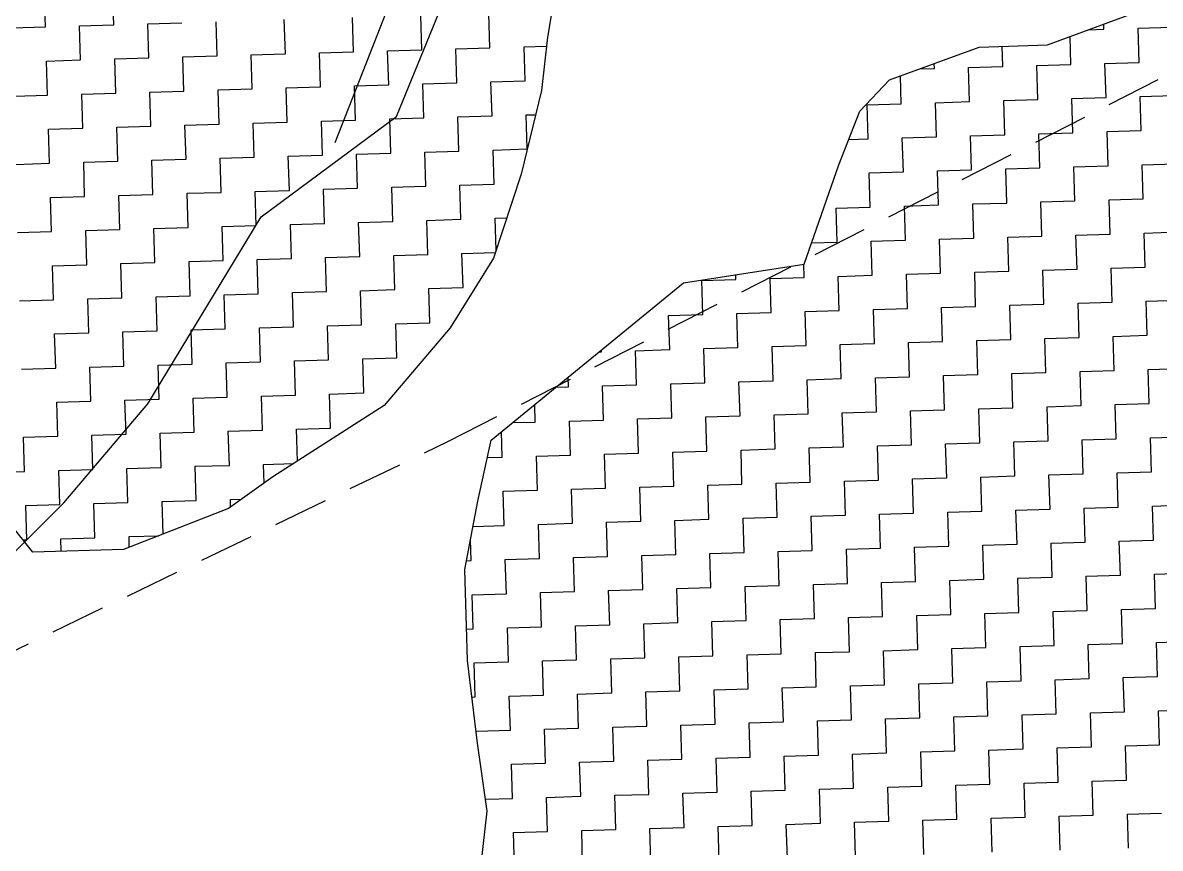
# Model space of a CAD drawing. Header units: metres. Extents: x 289662 to 290738, y 2016260 to 2018343.
# Drawn here: x 289940.6 to 290044.1, y 2016876 to 2016951 of the extents above; entities that cross this region are included whole.
import ezdxf

# ---------------------------------------------------------------- set-up
doc = ezdxf.new("R2010")
doc.units = ezdxf.units.M
doc.linetypes.add('DASHED', pattern=[0.75, 0.5, -0.25])
for name, color, linetype in [('LINE_FOOTPATH', 1, 'DASHED'), ('LINE_WATER', 4, 'Continuous'), ('POLY_HATCH', 12, 'Continuous')]:
    doc.layers.add(name, color=color, linetype=linetype)

msp = doc.modelspace()

# ---------------------------------------------------------------- linework, layer by layer
msp.add_lwpolyline([(289991.01, 2016996.18), (289969.01, 2016940.11)])
at = {"layer": 'LINE_FOOTPATH', "ltscale": 10}
for p, q in [((289979.29, 2016912.94), (290093.66, 2016971.19)), ((289902.85, 2016876.11), (289979.29, 2016912.94))]:
    msp.add_line(p, q, dxfattribs=at)
at = {"layer": 'LINE_WATER'}
for p, q in [((289974.62, 2016942.5), (289980.07, 2016955.82)), ((289962.31, 2016933.36), (289974.62, 2016942.5)), ((289951.99, 2016916.38), (289962.31, 2016933.36)), ((289944.36, 2016907.37), (289951.99, 2016916.38)), ((289935.55, 2016898.63), (289944.36, 2016907.37))]:
    msp.add_line(p, q, dxfattribs=at)
at = {"layer": 'POLY_HATCH', "linetype": 'Continuous'}
for p, q in [((289942.7, 2016950.65), (289942.6, 2016953.75)), ((289948.9, 2016950.83), (289948.81, 2016953.93)), ((289976.91, 2016948.56), (289976.82, 2016951.67)), ((289983.12, 2016948.75), (289983.03, 2016951.85)), ((289939.6, 2016950.55), (289942.7, 2016950.65)), ((289945.8, 2016950.74), (289948.9, 2016950.83)), ((289945.89, 2016947.64), (289945.8, 2016950.74)), ((289952, 2016950.92), (289955.11, 2016951.02)), ((289952.1, 2016947.82), (289952, 2016950.92)), ((289958.3, 2016948.01), (289958.21, 2016951.11)), ((289964.51, 2016948.19), (289964.41, 2016951.3)), ((289970.71, 2016948.38), (289970.62, 2016951.48)), ((290038.96, 2016950.42), (290038.95, 2016950.88)), ((290042.06, 2016950.52), (290045.16, 2016950.61)), ((290042.15, 2016947.41), (290042.06, 2016950.52)), ((290035.95, 2016947.23), (290035.87, 2016949.76)), ((290037.58, 2016950.38), (290038.96, 2016950.42)), ((289973.81, 2016948.47), (289976.91, 2016948.56)), ((289973.91, 2016945.37), (289973.81, 2016948.47)), ((289980.02, 2016948.66), (289983.12, 2016948.75)), ((289980.11, 2016945.56), (289980.02, 2016948.66)), ((289986.22, 2016948.84), (289988.25, 2016948.9)), ((289986.31, 2016945.74), (289986.22, 2016948.84)), ((290029.75, 2016947.04), (290029.69, 2016948.88)), ((289942.79, 2016947.54), (289945.89, 2016947.64)), ((289942.88, 2016944.44), (289942.79, 2016947.54)), ((289948.99, 2016947.73), (289952.1, 2016947.82)), ((289949.09, 2016944.63), (289948.99, 2016947.73)), ((289955.2, 2016947.91), (289958.3, 2016948.01)), ((289955.29, 2016944.81), (289955.2, 2016947.91)), ((289961.4, 2016948.1), (289964.51, 2016948.19)), ((289961.5, 2016945), (289961.4, 2016948.1)), ((289967.61, 2016948.29), (289970.71, 2016948.38)), ((289967.7, 2016945.18), (289967.61, 2016948.29)), ((290039.05, 2016947.32), (290042.15, 2016947.41)), ((290022.17, 2016946.82), (290023.54, 2016946.86)), ((290023.54, 2016946.86), (290023.53, 2016947.31)), ((290026.64, 2016946.95), (290029.75, 2016947.04)), ((290026.74, 2016943.85), (290026.64, 2016946.95)), ((290032.85, 2016947.13), (290035.95, 2016947.23)), ((290032.94, 2016944.03), (290032.85, 2016947.13)), ((290039.15, 2016944.22), (290039.05, 2016947.32)), ((289970.8, 2016945.28), (289973.91, 2016945.37)), ((289977.01, 2016945.46), (289980.11, 2016945.56)), ((289977.1, 2016942.36), (289977.01, 2016945.46)), ((289983.21, 2016945.65), (289986.31, 2016945.74)), ((289983.31, 2016942.55), (289983.21, 2016945.65)), ((290020.53, 2016943.66), (290020.46, 2016946.19)), ((289939.78, 2016944.35), (289942.88, 2016944.44)), ((289945.99, 2016944.53), (289949.09, 2016944.63)), ((289946.08, 2016941.43), (289945.99, 2016944.53)), ((289952.19, 2016944.72), (289955.29, 2016944.81)), ((289952.28, 2016941.62), (289952.19, 2016944.72)), ((289958.39, 2016944.91), (289961.5, 2016945)), ((289958.49, 2016941.8), (289958.39, 2016944.91)), ((289964.6, 2016945.09), (289967.7, 2016945.18)), ((289964.69, 2016941.99), (289964.6, 2016945.09)), ((289970.9, 2016942.17), (289970.8, 2016945.28)), ((290042.25, 2016944.31), (290045.35, 2016944.4)), ((290042.34, 2016941.21), (290042.25, 2016944.31)), ((290017.43, 2016943.57), (290020.53, 2016943.66)), ((290017.52, 2016940.47), (290017.43, 2016943.57)), ((290023.63, 2016943.75), (290026.74, 2016943.85)), ((290023.73, 2016940.65), (290023.63, 2016943.75)), ((290029.84, 2016943.94), (290032.94, 2016944.03)), ((290029.93, 2016940.84), (290029.84, 2016943.94)), ((290036.04, 2016944.13), (290039.15, 2016944.22)), ((290036.14, 2016941.02), (290036.04, 2016944.13)), ((289974, 2016942.27), (289977.1, 2016942.36)), ((289974.09, 2016939.17), (289974, 2016942.27)), ((289980.2, 2016942.45), (289983.31, 2016942.55)), ((289980.3, 2016939.35), (289980.2, 2016942.45)), ((289986.41, 2016942.64), (289987.27, 2016942.66)), ((289986.5, 2016939.54), (289986.41, 2016942.64)), ((289942.98, 2016941.34), (289946.08, 2016941.43)), ((289943.07, 2016938.24), (289942.98, 2016941.34)), ((289949.18, 2016941.52), (289952.28, 2016941.62)), ((289949.27, 2016938.42), (289949.18, 2016941.52)), ((289955.38, 2016941.71), (289958.49, 2016941.8)), ((289955.48, 2016938.61), (289955.38, 2016941.71)), ((289961.59, 2016941.9), (289964.69, 2016941.99)), ((289961.68, 2016938.79), (289961.59, 2016941.9)), ((289967.79, 2016942.08), (289970.9, 2016942.17)), ((289967.89, 2016938.98), (289967.79, 2016942.08)), ((290039.24, 2016941.12), (290042.34, 2016941.21)), ((290015.76, 2016940.41), (290017.52, 2016940.47)), ((290020.62, 2016940.56), (290023.73, 2016940.65)), ((290020.72, 2016937.46), (290020.62, 2016940.56)), ((290026.83, 2016940.74), (290029.93, 2016940.84)), ((290026.92, 2016937.64), (290026.83, 2016940.74)), ((290033.03, 2016940.93), (290036.14, 2016941.02)), ((290033.13, 2016937.83), (290033.03, 2016940.93)), ((290039.33, 2016938.01), (290039.24, 2016941.12)), ((289970.99, 2016939.07), (289974.09, 2016939.17)), ((289977.19, 2016939.26), (289980.3, 2016939.35)), ((289977.29, 2016936.16), (289977.19, 2016939.26)), ((289983.4, 2016939.44), (289986.5, 2016939.54)), ((289983.49, 2016936.34), (289983.4, 2016939.44)), ((289939.97, 2016938.14), (289943.07, 2016938.24)), ((289946.17, 2016938.33), (289949.27, 2016938.42)), ((289946.26, 2016935.23), (289946.17, 2016938.33)), ((289952.38, 2016938.52), (289955.48, 2016938.61)), ((289952.47, 2016935.41), (289952.38, 2016938.52)), ((289958.58, 2016938.7), (289961.68, 2016938.79)), ((289958.67, 2016935.6), (289958.58, 2016938.7)), ((289964.78, 2016938.89), (289967.89, 2016938.98)), ((289964.88, 2016935.78), (289964.78, 2016938.89)), ((289971.08, 2016935.97), (289970.99, 2016939.07)), ((290042.43, 2016938.11), (290045.54, 2016938.2)), ((290042.53, 2016935), (290042.43, 2016938.11)), ((290017.62, 2016937.36), (290020.72, 2016937.46)), ((290017.71, 2016934.26), (290017.62, 2016937.36)), ((290023.82, 2016937.55), (290026.92, 2016937.64)), ((290023.91, 2016934.45), (290023.82, 2016937.55)), ((290030.02, 2016937.74), (290033.13, 2016937.83)), ((290030.12, 2016934.63), (290030.02, 2016937.74)), ((290036.23, 2016937.92), (290039.33, 2016938.01)), ((290036.32, 2016934.82), (290036.23, 2016937.92)), ((289974.18, 2016936.06), (289977.29, 2016936.16)), ((289974.28, 2016932.96), (289974.18, 2016936.06)), ((289980.39, 2016936.25), (289983.49, 2016936.34)), ((289980.48, 2016933.15), (289980.39, 2016936.25)), ((289943.16, 2016935.13), (289946.26, 2016935.23)), ((289943.25, 2016932.03), (289943.16, 2016935.13)), ((289949.37, 2016935.32), (289952.47, 2016935.41)), ((289949.46, 2016932.22), (289949.37, 2016935.32)), ((289955.57, 2016935.51), (289958.67, 2016935.6)), ((289955.66, 2016932.4), (289955.57, 2016935.51)), ((289961.78, 2016935.69), (289964.88, 2016935.78)), ((289961.87, 2016932.59), (289961.78, 2016935.69)), ((289967.98, 2016935.88), (289971.08, 2016935.97)), ((289968.07, 2016932.78), (289967.98, 2016935.88)), ((290039.42, 2016934.91), (290042.53, 2016935)), ((290014.61, 2016934.17), (290017.71, 2016934.26)), ((290014.7, 2016931.07), (290014.61, 2016934.17)), ((290020.81, 2016934.35), (290023.91, 2016934.45)), ((290020.9, 2016931.25), (290020.81, 2016934.35)), ((290027.02, 2016934.54), (290030.12, 2016934.63)), ((290027.11, 2016931.44), (290027.02, 2016934.54)), ((290033.22, 2016934.73), (290036.32, 2016934.82)), ((290033.31, 2016931.62), (290033.22, 2016934.73)), ((290039.52, 2016931.81), (290039.42, 2016934.91)), ((289971.17, 2016932.87), (289974.28, 2016932.96)), ((289977.38, 2016933.05), (289980.48, 2016933.15)), ((289977.47, 2016929.95), (289977.38, 2016933.05)), ((289983.58, 2016933.24), (289984.65, 2016933.27)), ((289983.67, 2016930.31), (289983.58, 2016933.24)), ((289940.15, 2016931.94), (289943.25, 2016932.03)), ((289946.36, 2016932.12), (289949.46, 2016932.22)), ((289946.45, 2016929.02), (289946.36, 2016932.12)), ((289952.56, 2016932.31), (289955.66, 2016932.4)), ((289952.65, 2016929.21), (289952.56, 2016932.31)), ((289958.77, 2016932.5), (289961.87, 2016932.59)), ((289958.86, 2016929.39), (289958.77, 2016932.5)), ((289964.97, 2016932.68), (289968.07, 2016932.78)), ((289965.06, 2016929.58), (289964.97, 2016932.68)), ((289971.27, 2016929.77), (289971.17, 2016932.87)), ((290042.62, 2016931.9), (290045.72, 2016932)), ((290042.71, 2016928.8), (290042.62, 2016931.9)), ((290012.36, 2016931), (290014.7, 2016931.07)), ((290017.8, 2016931.16), (290020.9, 2016931.25)), ((290017.89, 2016928.06), (290017.8, 2016931.16)), ((290024.01, 2016931.34), (290027.11, 2016931.44)), ((290024.1, 2016928.24), (290024.01, 2016931.34)), ((290030.21, 2016931.53), (290033.31, 2016931.62)), ((290030.3, 2016928.43), (290030.21, 2016931.53)), ((290036.41, 2016931.72), (290039.52, 2016931.81)), ((290036.51, 2016928.61), (290036.41, 2016931.72)), ((289974.37, 2016929.86), (289977.47, 2016929.95)), ((289974.46, 2016926.76), (289974.37, 2016929.86)), ((289980.57, 2016930.04), (289983.61, 2016930.14)), ((289980.67, 2016926.94), (289980.57, 2016930.04)), ((289943.35, 2016928.93), (289946.45, 2016929.02)), ((289943.44, 2016925.83), (289943.35, 2016928.93)), ((289949.55, 2016929.12), (289952.65, 2016929.21)), ((289949.64, 2016926.01), (289949.55, 2016929.12)), ((289955.76, 2016929.3), (289958.86, 2016929.39)), ((289955.85, 2016926.2), (289955.76, 2016929.3)), ((289961.96, 2016929.49), (289965.06, 2016929.58)), ((289962.05, 2016926.38), (289961.96, 2016929.49)), ((289968.17, 2016929.67), (289971.27, 2016929.77)), ((289968.26, 2016926.57), (289968.17, 2016929.67)), ((290011.69, 2016927.87), (290011.65, 2016929.06)), ((290039.61, 2016928.71), (290042.71, 2016928.8)), ((290005.49, 2016927.69), (290005.47, 2016928.1)), ((290008.59, 2016927.78), (290011.69, 2016927.87)), ((290008.68, 2016924.68), (290008.59, 2016927.78)), ((290014.79, 2016927.96), (290017.89, 2016928.06)), ((290014.88, 2016924.86), (290014.79, 2016927.96)), ((290021, 2016928.15), (290024.1, 2016928.24)), ((290021.09, 2016925.05), (290021, 2016928.15)), ((290027.2, 2016928.34), (290030.3, 2016928.43)), ((290027.29, 2016925.23), (290027.2, 2016928.34)), ((290033.41, 2016928.52), (290036.51, 2016928.61)), ((290033.5, 2016925.42), (290033.41, 2016928.52)), ((290039.7, 2016925.6), (290039.61, 2016928.71)), ((289971.36, 2016926.66), (289974.46, 2016926.76)), ((289977.57, 2016926.85), (289980.67, 2016926.94)), ((289977.66, 2016923.75), (289977.57, 2016926.85)), ((290002.38, 2016927.59), (290005.49, 2016927.69)), ((290002.48, 2016924.49), (290002.38, 2016927.59)), ((289940.34, 2016925.73), (289943.44, 2016925.83)), ((289946.54, 2016925.92), (289949.64, 2016926.01)), ((289946.64, 2016922.82), (289946.54, 2016925.92)), ((289952.75, 2016926.11), (289955.85, 2016926.2)), ((289952.84, 2016923), (289952.75, 2016926.11)), ((289958.95, 2016926.29), (289962.05, 2016926.38)), ((289959.04, 2016923.19), (289958.95, 2016926.29)), ((289965.16, 2016926.48), (289968.26, 2016926.57)), ((289965.25, 2016923.38), (289965.16, 2016926.48)), ((289971.45, 2016923.56), (289971.36, 2016926.66)), ((290042.81, 2016925.7), (290045.91, 2016925.79)), ((290042.9, 2016922.6), (290042.81, 2016925.7)), ((290005.58, 2016924.58), (290008.68, 2016924.68)), ((290011.78, 2016924.77), (290014.88, 2016924.86)), ((290011.88, 2016921.67), (290011.78, 2016924.77)), ((290017.99, 2016924.95), (290021.09, 2016925.05)), ((290018.08, 2016921.85), (290017.99, 2016924.95)), ((290024.19, 2016925.14), (290027.29, 2016925.23)), ((290024.28, 2016922.04), (290024.19, 2016925.14)), ((290030.4, 2016925.33), (290033.5, 2016925.42)), ((290030.49, 2016922.22), (290030.4, 2016925.33)), ((290036.6, 2016925.51), (290039.7, 2016925.6)), ((290036.69, 2016922.41), (290036.6, 2016925.51)), ((289974.56, 2016923.65), (289977.66, 2016923.75)), ((289974.65, 2016920.55), (289974.56, 2016923.65)), ((289999.37, 2016924.4), (290002.48, 2016924.49)), ((289999.47, 2016921.3), (289999.37, 2016924.4)), ((290005.67, 2016921.48), (290005.58, 2016924.58)), ((289943.53, 2016922.73), (289946.64, 2016922.82)), ((289943.63, 2016919.62), (289943.53, 2016922.73)), ((289949.74, 2016922.91), (289952.84, 2016923)), ((289949.83, 2016919.81), (289949.74, 2016922.91)), ((289955.94, 2016923.1), (289959.04, 2016923.19)), ((289956.04, 2016919.99), (289955.94, 2016923.1)), ((289962.15, 2016923.28), (289965.25, 2016923.38)), ((289962.24, 2016920.18), (289962.15, 2016923.28)), ((289968.35, 2016923.47), (289971.45, 2016923.56)), ((289968.44, 2016920.37), (289968.35, 2016923.47)), ((290039.8, 2016922.5), (290042.9, 2016922.6)), ((290008.77, 2016921.57), (290011.88, 2016921.67)), ((290008.87, 2016918.47), (290008.77, 2016921.57)), ((290014.98, 2016921.76), (290018.08, 2016921.85)), ((290015.07, 2016918.66), (290014.98, 2016921.76)), ((290021.18, 2016921.95), (290024.28, 2016922.04)), ((290021.28, 2016918.84), (290021.18, 2016921.95)), ((290027.39, 2016922.13), (290030.49, 2016922.22)), ((290027.48, 2016919.03), (290027.39, 2016922.13)), ((290033.59, 2016922.32), (290036.69, 2016922.41)), ((290033.68, 2016919.21), (290033.59, 2016922.32)), ((290039.89, 2016919.4), (290039.8, 2016922.5)), ((289971.55, 2016920.46), (289974.65, 2016920.55)), ((289993.06, 2016921.1), (289993.26, 2016921.11)), ((289993.26, 2016921.11), (289993.26, 2016921.26)), ((289996.36, 2016921.2), (289999.47, 2016921.3)), ((289996.46, 2016918.1), (289996.36, 2016921.2)), ((290002.57, 2016921.39), (290005.67, 2016921.48)), ((290002.66, 2016918.29), (290002.57, 2016921.39)), ((289940.52, 2016919.53), (289943.63, 2016919.62)), ((289946.73, 2016919.72), (289949.83, 2016919.81)), ((289946.82, 2016916.61), (289946.73, 2016919.72)), ((289952.93, 2016919.9), (289956.04, 2016919.99)), ((289953.03, 2016916.8), (289952.93, 2016919.9)), ((289959.14, 2016920.09), (289962.24, 2016920.18)), ((289959.23, 2016916.99), (289959.14, 2016920.09)), ((289965.34, 2016920.27), (289968.44, 2016920.37)), ((289965.43, 2016917.17), (289965.34, 2016920.27)), ((289971.64, 2016917.36), (289971.55, 2016920.46)), ((290042.99, 2016919.49), (290046.09, 2016919.59)), ((290043.08, 2016916.39), (290042.99, 2016919.49)), ((289990.25, 2016917.91), (289990.23, 2016918.79)), ((290005.76, 2016918.38), (290008.87, 2016918.47)), ((290011.97, 2016918.56), (290015.07, 2016918.66)), ((290012.06, 2016915.46), (290011.97, 2016918.56)), ((290018.17, 2016918.75), (290021.28, 2016918.84)), ((290018.27, 2016915.65), (290018.17, 2016918.75)), ((290024.38, 2016918.94), (290027.48, 2016919.03)), ((290024.47, 2016915.83), (290024.38, 2016918.94)), ((290030.58, 2016919.12), (290033.68, 2016919.21)), ((290030.67, 2016916.02), (290030.58, 2016919.12)), ((290036.79, 2016919.31), (290039.89, 2016919.4)), ((290036.88, 2016916.21), (290036.79, 2016919.31)), ((289989.12, 2016917.88), (289990.25, 2016917.91)), ((289993.35, 2016918.01), (289996.46, 2016918.1)), ((289993.45, 2016914.9), (289993.35, 2016918.01)), ((289999.56, 2016918.19), (290002.66, 2016918.29)), ((289999.65, 2016915.09), (289999.56, 2016918.19)), ((290005.86, 2016915.28), (290005.76, 2016918.38)), ((289943.72, 2016916.52), (289946.82, 2016916.61)), ((289943.81, 2016913.42), (289943.72, 2016916.52)), ((289949.92, 2016916.71), (289953.03, 2016916.8)), ((289950.02, 2016913.6), (289949.92, 2016916.71)), ((289956.13, 2016916.89), (289959.23, 2016916.99)), ((289956.22, 2016913.79), (289956.13, 2016916.89)), ((289962.33, 2016917.08), (289965.43, 2016917.17)), ((289962.43, 2016913.98), (289962.33, 2016917.08)), ((289968.54, 2016917.26), (289971.64, 2016917.36)), ((289968.63, 2016914.16), (289968.54, 2016917.26)), ((290039.98, 2016916.3), (290043.08, 2016916.39)), ((289987.24, 2016914.72), (289987.2, 2016916.31)), ((290008.96, 2016915.37), (290012.06, 2016915.46)), ((290009.05, 2016912.27), (290008.96, 2016915.37)), ((290015.16, 2016915.56), (290018.27, 2016915.65)), ((290015.26, 2016912.45), (290015.16, 2016915.56)), ((290021.37, 2016915.74), (290024.47, 2016915.83)), ((290021.46, 2016912.64), (290021.37, 2016915.74)), ((290027.57, 2016915.93), (290030.67, 2016916.02)), ((290027.67, 2016912.82), (290027.57, 2016915.93)), ((290033.78, 2016916.11), (290036.88, 2016916.21)), ((290033.87, 2016913.01), (290033.78, 2016916.11)), ((290040.07, 2016913.2), (290039.98, 2016916.3)), ((289985.18, 2016914.66), (289987.24, 2016914.72)), ((289990.35, 2016914.81), (289993.45, 2016914.9)), ((289990.44, 2016911.71), (289990.35, 2016914.81)), ((289996.55, 2016915), (289999.65, 2016915.09)), ((289996.64, 2016911.9), (289996.55, 2016915)), ((290002.75, 2016915.18), (290005.86, 2016915.28)), ((290002.85, 2016912.08), (290002.75, 2016915.18)), ((289940.71, 2016913.33), (289943.81, 2016913.42)), ((289940.8, 2016910.22), (289940.71, 2016913.33)), ((289946.91, 2016913.51), (289950.02, 2016913.6)), ((289947.01, 2016910.41), (289946.91, 2016913.51)), ((289953.12, 2016913.7), (289956.22, 2016913.79)), ((289953.21, 2016910.59), (289953.12, 2016913.7)), ((289959.32, 2016913.88), (289962.43, 2016913.98)), ((289959.42, 2016910.78), (289959.32, 2016913.88)), ((289965.53, 2016914.07), (289968.63, 2016914.16)), ((289965.61, 2016911.16), (289965.53, 2016914.07)), ((289984.23, 2016911.52), (289984.17, 2016913.83)), ((290043.18, 2016913.29), (290046.28, 2016913.38)), ((290043.27, 2016910.19), (290043.18, 2016913.29)), ((290005.95, 2016912.17), (290009.05, 2016912.27)), ((290012.15, 2016912.36), (290015.26, 2016912.45)), ((290012.25, 2016909.26), (290012.15, 2016912.36)), ((290018.36, 2016912.55), (290021.46, 2016912.64)), ((290018.45, 2016909.44), (290018.36, 2016912.55)), ((290024.56, 2016912.73), (290027.67, 2016912.82)), ((290024.66, 2016909.63), (290024.56, 2016912.73)), ((290030.77, 2016912.92), (290033.87, 2016913.01)), ((290030.86, 2016909.82), (290030.77, 2016912.92)), ((290036.97, 2016913.1), (290040.07, 2016913.2)), ((290037.07, 2016910), (290036.97, 2016913.1)), ((289982.89, 2016911.48), (289984.23, 2016911.52)), ((289987.34, 2016911.62), (289990.44, 2016911.71)), ((289987.43, 2016908.51), (289987.34, 2016911.62)), ((289993.54, 2016911.8), (289996.64, 2016911.9)), ((289993.63, 2016908.7), (289993.54, 2016911.8)), ((289999.75, 2016911.99), (290002.85, 2016912.08)), ((289999.84, 2016908.89), (289999.75, 2016911.99)), ((290006.04, 2016909.07), (290005.95, 2016912.17)), ((289937.7, 2016910.13), (289940.8, 2016910.22)), ((289943.9, 2016910.32), (289947.01, 2016910.41)), ((289944, 2016907.21), (289943.9, 2016910.32)), ((289950.11, 2016910.5), (289953.21, 2016910.59)), ((289950.2, 2016907.4), (289950.11, 2016910.5)), ((289956.31, 2016910.69), (289959.42, 2016910.78)), ((289956.41, 2016907.59), (289956.31, 2016910.69)), ((289962.52, 2016910.87), (289965.29, 2016910.96)), ((289962.57, 2016909.16), (289962.52, 2016910.87)), ((290040.17, 2016910.09), (290043.27, 2016910.19)), ((290009.14, 2016909.16), (290012.25, 2016909.26)), ((290009.24, 2016906.06), (290009.14, 2016909.16)), ((290015.35, 2016909.35), (290018.45, 2016909.44)), ((290015.44, 2016906.25), (290015.35, 2016909.35)), ((290021.55, 2016909.54), (290024.66, 2016909.63)), ((290021.65, 2016906.43), (290021.55, 2016909.54)), ((290027.76, 2016909.72), (290030.86, 2016909.82)), ((290027.85, 2016906.62), (290027.76, 2016909.72)), ((290033.96, 2016909.91), (290037.07, 2016910)), ((290034.06, 2016906.81), (290033.96, 2016909.91)), ((290040.26, 2016906.99), (290040.17, 2016910.09)), ((289984.33, 2016908.42), (289987.43, 2016908.51)), ((289984.42, 2016905.32), (289984.33, 2016908.42)), ((289990.53, 2016908.61), (289993.63, 2016908.7)), ((289990.62, 2016905.51), (289990.53, 2016908.61)), ((289996.74, 2016908.79), (289999.84, 2016908.89)), ((289996.83, 2016905.69), (289996.74, 2016908.79)), ((290002.94, 2016908.98), (290006.04, 2016909.07)), ((290003.03, 2016905.88), (290002.94, 2016908.98)), ((289940.9, 2016907.12), (289944, 2016907.21)), ((289940.99, 2016904.02), (289940.9, 2016907.12)), ((289947.1, 2016907.31), (289950.2, 2016907.4)), ((289947.19, 2016904.2), (289947.1, 2016907.31)), ((289953.3, 2016907.49), (289956.41, 2016907.59)), ((289953.39, 2016904.53), (289953.3, 2016907.49)), ((289959.51, 2016907.68), (289960.53, 2016907.71)), ((289959.53, 2016907), (289959.51, 2016907.68)), ((290043.36, 2016907.08), (290046.46, 2016907.18)), ((290043.46, 2016903.98), (290043.36, 2016907.08)), ((290006.14, 2016905.97), (290009.24, 2016906.06)), ((290012.34, 2016906.16), (290015.44, 2016906.25)), ((290012.43, 2016903.05), (290012.34, 2016906.16)), ((290018.54, 2016906.34), (290021.65, 2016906.43)), ((290018.64, 2016903.24), (290018.54, 2016906.34)), ((290024.75, 2016906.53), (290027.85, 2016906.62)), ((290024.84, 2016903.42), (290024.75, 2016906.53)), ((290030.95, 2016906.71), (290034.06, 2016906.81)), ((290031.05, 2016903.61), (290030.95, 2016906.71)), ((290037.16, 2016906.9), (290040.26, 2016906.99)), ((290037.25, 2016903.8), (290037.16, 2016906.9)), ((289981.59, 2016905.23), (289984.42, 2016905.32)), ((289987.52, 2016905.41), (289990.62, 2016905.51)), ((289987.61, 2016902.31), (289987.52, 2016905.41)), ((289993.73, 2016905.6), (289996.83, 2016905.69)), ((289993.82, 2016902.5), (289993.73, 2016905.6)), ((289999.93, 2016905.78), (290003.03, 2016905.88)), ((290000.02, 2016902.68), (289999.93, 2016905.78)), ((290006.23, 2016902.87), (290006.14, 2016905.97)), ((289940.64, 2016904.01), (289940.99, 2016904.02)), ((289944.09, 2016904.11), (289947.19, 2016904.2)), ((289944.13, 2016902.96), (289944.09, 2016904.11)), ((289950.3, 2016904.3), (289953, 2016904.38)), ((289950.32, 2016903.33), (289950.3, 2016904.3)), ((289981.41, 2016902.12), (289981.35, 2016904)), ((290040.35, 2016903.89), (290043.46, 2016903.98)), ((290009.33, 2016902.96), (290012.43, 2016903.05)), ((290009.42, 2016899.86), (290009.33, 2016902.96)), ((290015.54, 2016903.15), (290018.64, 2016903.24)), ((290015.63, 2016900.04), (290015.54, 2016903.15)), ((290021.74, 2016903.33), (290024.84, 2016903.42)), ((290021.83, 2016900.23), (290021.74, 2016903.33)), ((290027.94, 2016903.52), (290031.05, 2016903.61)), ((290028.04, 2016900.42), (290027.94, 2016903.52)), ((290034.15, 2016903.7), (290037.25, 2016903.8)), ((290034.24, 2016900.6), (290034.15, 2016903.7)), ((290040.45, 2016900.79), (290040.35, 2016903.89)), ((289980.99, 2016902.11), (289981.41, 2016902.12)), ((289984.51, 2016902.22), (289987.61, 2016902.31)), ((289984.61, 2016899.11), (289984.51, 2016902.22)), ((289990.72, 2016902.4), (289993.82, 2016902.5)), ((289990.81, 2016899.3), (289990.72, 2016902.4)), ((289996.92, 2016902.59), (290000.02, 2016902.68)), ((289997.01, 2016899.49), (289996.92, 2016902.59)), ((290003.13, 2016902.77), (290006.23, 2016902.87)), ((290003.22, 2016899.67), (290003.13, 2016902.77)), ((290043.55, 2016900.88), (290046.65, 2016900.97)), ((290043.64, 2016897.78), (290043.55, 2016900.88)), ((290006.32, 2016899.77), (290009.42, 2016899.86)), ((290012.53, 2016899.95), (290015.63, 2016900.04)), ((290012.62, 2016896.85), (290012.53, 2016899.95)), ((290018.73, 2016900.14), (290021.83, 2016900.23)), ((290018.82, 2016897.03), (290018.73, 2016900.14)), ((290024.93, 2016900.32), (290028.04, 2016900.42)), ((290025.03, 2016897.22), (290024.93, 2016900.32)), ((290031.14, 2016900.51), (290034.24, 2016900.6)), ((290031.23, 2016897.41), (290031.14, 2016900.51)), ((290037.34, 2016900.69), (290040.45, 2016900.79)), ((290037.44, 2016897.59), (290037.34, 2016900.69)), ((289981.5, 2016899.02), (289984.61, 2016899.11)), ((289981.6, 2016895.92), (289981.5, 2016899.02)), ((289987.71, 2016899.21), (289990.81, 2016899.3)), ((289987.8, 2016896.11), (289987.71, 2016899.21)), ((289993.91, 2016899.39), (289997.01, 2016899.49)), ((289994.01, 2016896.29), (289993.91, 2016899.39)), ((290000.12, 2016899.58), (290003.22, 2016899.67)), ((290000.21, 2016896.48), (290000.12, 2016899.58)), ((290006.41, 2016896.66), (290006.32, 2016899.77)), ((290040.54, 2016897.68), (290043.64, 2016897.78)), ((290009.52, 2016896.76), (290012.62, 2016896.85)), ((290009.61, 2016893.65), (290009.52, 2016896.76)), ((290015.72, 2016896.94), (290018.82, 2016897.03)), ((290015.81, 2016893.84), (290015.72, 2016896.94)), ((290021.93, 2016897.13), (290025.03, 2016897.22)), ((290022.02, 2016894.03), (290021.93, 2016897.13)), ((290028.13, 2016897.31), (290031.23, 2016897.41)), ((290028.22, 2016894.21), (290028.13, 2016897.31)), ((290034.33, 2016897.5), (290037.44, 2016897.59)), ((290034.43, 2016894.4), (290034.33, 2016897.5)), ((290040.63, 2016894.58), (290040.54, 2016897.68)), ((289981, 2016895.9), (289981.6, 2016895.92)), ((289984.7, 2016896.01), (289987.8, 2016896.11)), ((289984.79, 2016892.91), (289984.7, 2016896.01)), ((289990.9, 2016896.2), (289994.01, 2016896.29)), ((289991, 2016893.1), (289990.9, 2016896.2)), ((289997.11, 2016896.38), (290000.21, 2016896.48)), ((289997.2, 2016893.28), (289997.11, 2016896.38)), ((290003.31, 2016896.57), (290006.41, 2016896.66)), ((290003.4, 2016893.47), (290003.31, 2016896.57)), ((290043.73, 2016894.68), (290046.84, 2016894.77)), ((290043.83, 2016891.57), (290043.73, 2016894.68)), ((290006.51, 2016893.56), (290009.61, 2016893.65)), ((290012.71, 2016893.75), (290015.81, 2016893.84)), ((290012.8, 2016890.64), (290012.71, 2016893.75)), ((290018.92, 2016893.93), (290022.02, 2016894.03)), ((290019.01, 2016890.83), (290018.92, 2016893.93)), ((290025.12, 2016894.12), (290028.22, 2016894.21)), ((290025.21, 2016891.02), (290025.12, 2016894.12)), ((290031.33, 2016894.3), (290034.43, 2016894.4)), ((290031.42, 2016891.2), (290031.33, 2016894.3)), ((290037.53, 2016894.49), (290040.63, 2016894.58)), ((290037.62, 2016891.39), (290037.53, 2016894.49)), ((289981.69, 2016892.82), (289984.79, 2016892.91)), ((289981.78, 2016889.72), (289981.69, 2016892.82)), ((289987.89, 2016893), (289991, 2016893.1)), ((289987.99, 2016889.9), (289987.89, 2016893)), ((289994.1, 2016893.19), (289997.2, 2016893.28)), ((289994.19, 2016890.09), (289994.1, 2016893.19)), ((290000.3, 2016893.37), (290003.4, 2016893.47)), ((290000.4, 2016890.27), (290000.3, 2016893.37)), ((290006.6, 2016890.46), (290006.51, 2016893.56)), ((290040.72, 2016891.48), (290043.83, 2016891.57)), ((290009.7, 2016890.55), (290012.8, 2016890.64)), ((290009.8, 2016887.45), (290009.7, 2016890.55)), ((290015.91, 2016890.74), (290019.01, 2016890.83)), ((290016, 2016887.63), (290015.91, 2016890.74)), ((290022.11, 2016890.92), (290025.21, 2016891.02)), ((290022.2, 2016887.82), (290022.11, 2016890.92)), ((290028.32, 2016891.11), (290031.42, 2016891.2)), ((290028.41, 2016888.01), (290028.32, 2016891.11)), ((290034.52, 2016891.29), (290037.62, 2016891.39)), ((290034.61, 2016888.19), (290034.52, 2016891.29)), ((290040.82, 2016888.38), (290040.72, 2016891.48)), ((289981.49, 2016889.71), (289981.78, 2016889.72)), ((289984.88, 2016889.81), (289987.99, 2016889.9)), ((289984.98, 2016886.71), (289984.88, 2016889.81)), ((289991.09, 2016889.99), (289994.19, 2016890.09)), ((289991.18, 2016886.89), (289991.09, 2016889.99)), ((289997.29, 2016890.18), (290000.4, 2016890.27)), ((289997.39, 2016887.08), (289997.29, 2016890.18)), ((290003.5, 2016890.37), (290006.6, 2016890.46)), ((290003.59, 2016887.26), (290003.5, 2016890.37)), ((290043.92, 2016888.47), (290047.02, 2016888.56)), ((290044.01, 2016885.37), (290043.92, 2016888.47)), ((290006.69, 2016887.36), (290009.8, 2016887.45)), ((290012.9, 2016887.54), (290016, 2016887.63)), ((290012.99, 2016884.44), (290012.9, 2016887.54)), ((290019.1, 2016887.73), (290022.2, 2016887.82)), ((290019.19, 2016884.63), (290019.1, 2016887.73)), ((290025.31, 2016887.91), (290028.41, 2016888.01)), ((290025.4, 2016884.81), (290025.31, 2016887.91)), ((290031.51, 2016888.1), (290034.61, 2016888.19)), ((290031.6, 2016885), (290031.51, 2016888.1)), ((290037.72, 2016888.29), (290040.82, 2016888.38)), ((290037.81, 2016885.18), (290037.72, 2016888.29)), ((289981.88, 2016886.61), (289984.98, 2016886.71)), ((289981.88, 2016886.52), (289981.88, 2016886.61)), ((289988.08, 2016886.8), (289991.18, 2016886.89)), ((289988.17, 2016883.7), (289988.08, 2016886.8)), ((289994.28, 2016886.98), (289997.39, 2016887.08)), ((289994.38, 2016883.88), (289994.28, 2016886.98)), ((290000.49, 2016887.17), (290003.59, 2016887.26)), ((290000.58, 2016884.07), (290000.49, 2016887.17)), ((290006.79, 2016884.25), (290006.69, 2016887.36)), ((290040.91, 2016885.28), (290044.01, 2016885.37)), ((290009.89, 2016884.35), (290012.99, 2016884.44)), ((290009.98, 2016881.24), (290009.89, 2016884.35)), ((290016.09, 2016884.53), (290019.19, 2016884.63)), ((290016.19, 2016881.43), (290016.09, 2016884.53)), ((290022.3, 2016884.72), (290025.4, 2016884.81)), ((290022.39, 2016881.62), (290022.3, 2016884.72)), ((290028.5, 2016884.9), (290031.6, 2016885)), ((290028.59, 2016881.8), (290028.5, 2016884.9)), ((290034.71, 2016885.09), (290037.81, 2016885.18)), ((290034.8, 2016881.99), (290034.71, 2016885.09)), ((290041, 2016882.17), (290040.91, 2016885.28)), ((289985.07, 2016883.6), (289988.17, 2016883.7)), ((289985.16, 2016880.5), (289985.07, 2016883.6)), ((289991.27, 2016883.79), (289994.38, 2016883.88)), ((289991.37, 2016880.69), (289991.27, 2016883.79)), ((289997.48, 2016883.98), (290000.58, 2016884.07)), ((289997.57, 2016880.87), (289997.48, 2016883.98)), ((290003.68, 2016884.16), (290006.79, 2016884.25)), ((290003.78, 2016881.06), (290003.68, 2016884.16)), ((290006.88, 2016881.15), (290009.98, 2016881.24)), ((290013.08, 2016881.34), (290016.19, 2016881.43)), ((290013.18, 2016878.24), (290013.08, 2016881.34)), ((290019.29, 2016881.52), (290022.39, 2016881.62)), ((290019.38, 2016878.42), (290019.29, 2016881.52)), ((290025.49, 2016881.71), (290028.59, 2016881.8)), ((290025.59, 2016878.61), (290025.49, 2016881.71)), ((290031.7, 2016881.89), (290034.8, 2016881.99)), ((290031.79, 2016878.79), (290031.7, 2016881.89)), ((290037.9, 2016882.08), (290041, 2016882.17)), ((290037.99, 2016878.98), (290037.9, 2016882.08)), ((289982.72, 2016880.43), (289985.16, 2016880.5)), ((289988.27, 2016880.59), (289991.37, 2016880.69)), ((289988.36, 2016877.49), (289988.27, 2016880.59)), ((289994.47, 2016880.78), (289997.57, 2016880.87)), ((289994.56, 2016877.68), (289994.47, 2016880.78)), ((290000.67, 2016880.97), (290003.78, 2016881.06)), ((290000.77, 2016877.86), (290000.67, 2016880.97)), ((290006.97, 2016878.05), (290006.88, 2016881.15)), ((290041.1, 2016879.07), (290044.2, 2016879.16)), ((290010.07, 2016878.14), (290013.18, 2016878.24)), ((290010.17, 2016875.04), (290010.07, 2016878.14)), ((290016.28, 2016878.33), (290019.38, 2016878.42)), ((290016.37, 2016875.23), (290016.28, 2016878.33)), ((290022.48, 2016878.51), (290025.59, 2016878.61)), ((290022.58, 2016875.41), (290022.48, 2016878.51)), ((290028.69, 2016878.7), (290031.79, 2016878.79)), ((290028.78, 2016875.6), (290028.69, 2016878.7)), ((290034.89, 2016878.89), (290037.99, 2016878.98)), ((290034.98, 2016875.78), (290034.89, 2016878.89)), ((290041.19, 2016875.97), (290041.1, 2016879.07)), ((289985.26, 2016877.4), (289988.36, 2016877.49)), ((289985.35, 2016874.3), (289985.26, 2016877.4)), ((289991.46, 2016877.58), (289994.56, 2016877.68)), ((289991.55, 2016874.48), (289991.46, 2016877.58)), ((289997.66, 2016877.77), (290000.77, 2016877.86)), ((289997.76, 2016874.67), (289997.66, 2016877.77)), ((290003.87, 2016877.96), (290006.97, 2016878.05)), ((290003.96, 2016874.85), (290003.87, 2016877.96))]:
    msp.add_line(p, q, dxfattribs=at)
at = {"layer": 'POLY_HATCH'}
for p, q in [((289988.93, 2016953.16), (289988.34, 2016949.7)), ((290033.81, 2016949), (290041.98, 2016952)), ((289988.34, 2016949.7), (289987.8, 2016944.87)), ((290019.44, 2016945.82), (290027.62, 2016948.81)), ((290027.62, 2016948.81), (290033.81, 2016949)), ((290016.77, 2016942.98), (290019.44, 2016945.82)), ((289987.8, 2016944.87), (289985.96, 2016937.24)), ((290014.85, 2016938.11), (290016.77, 2016942.98)), ((290011.68, 2016929.07), (290014.85, 2016938.11)), ((289985.96, 2016937.24), (289983.43, 2016929.6)), ((289983.43, 2016929.6), (289979.49, 2016923.29)), ((290000.72, 2016927.36), (290011.68, 2016929.07)), ((289983.24, 2016913.07), (290000.72, 2016927.36)), ((289979.49, 2016923.29), (289973.51, 2016916.22)), ((289973.51, 2016916.22), (289963.37, 2016909.73)), ((289982.03, 2016907.53), (289983.24, 2016913.07)), ((289963.37, 2016909.73), (289959.33, 2016906.85)), ((289941.54, 2016902.88), (289937.25, 2016908.26)), ((289980.84, 2016901.3), (289982.03, 2016907.53)), ((289959.33, 2016906.85), (289949.8, 2016903.13)), ((289949.8, 2016903.13), (289941.54, 2016902.88)), ((289981.09, 2016893.05), (289980.84, 2016901.3)), ((289982, 2016885.51), (289981.09, 2016893.05)), ((289982.87, 2016879.34), (289982, 2016885.51)), ((289982.33, 2016874.51), (289982.87, 2016879.34))]:
    msp.add_line(p, q, dxfattribs=at)

doc.saveas('drawing.dxf')
